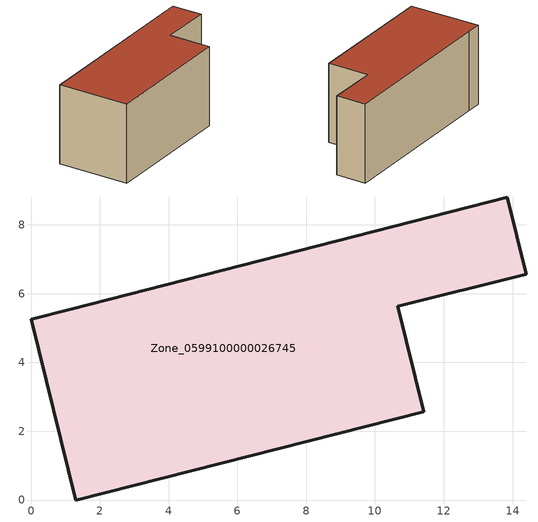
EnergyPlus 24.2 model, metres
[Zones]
Zone_0599100000026745
 floor ground (C_G): 0,5.26 1.16,5.54 13.85,8.81 14.4,6.56 10.66,5.63 11.42,2.57 1.3,0 z0
 wall outside (C_F): 14.4,6.56 13.85,8.81 1.16,5.54 0,5.26 1.3,0 11.42,2.57 10.66,5.63 14.4,6.56 z0:6.01
 roof outside (C_R): 11.42,2.57 10.66,5.63 14.4,6.56 13.85,8.81 1.16,5.54 0,5.26 1.3,0 z6.01
[BUILDING]
Pand.0599100000026745: North Axis=0; Terrain=City; Loads Convergence Tolerance Value=0.04; Temperature Convergence Tolerance Value=0.4; Solar Distribution=FullExterior; Maximum Number of Warmup Days=25; Minimum Number of Warmup Days=1
[Site:Location]
Rotterdam.The.Hague.AP_ZH_NLD Design_Conditions: Latitude=51.96; Longitude=4.45; Time Zone=1; Elevation=-4.5
[SITE:GROUNDTEMPERATURE:BUILDINGSURFACE]
18, 18, 18, 18, 18, 18, 18, 18, 18, 18, 18, 18
[MATERIAL] Thermal Absorptance=0.9; Solar Absorptance=0.7; Visible Absorptance=0.7
Name | Roughness | Thickness | Conductivity | Density | Specific Heat
G.TI.1975-1991 | MediumSmooth | 0.15 | 0.288461 | 540 | 1210
F.TI.1975-1991 | Rough | 0.3 | 0.230769 | 1920 | 840
R.TI.1975-1991 | MediumRough | 0.2 | 0.153846 | 1500 | 1000
[CONSTRUCTION]
C_G: G.TI.1975-1991
C_F: F.TI.1975-1991
C_R: R.TI.1975-1991
[ZONE]
Zone_0599100000026745: Type=1; Multiplier=1; Ceiling Height=Autocalculate; Volume=Autocalculate; Floor Area=autocalculate; Part of Total Floor Area=Yes
[ZONEINFILTRATION:DESIGNFLOWRATE]
Infil_Zone_0599100000026745: Zone or ZoneList or Space or SpaceList=Zone_0599100000026745; Schedule=AlwaysOn; Design Flow Rate Calculation Method=Flow/Area; Flow Rate per Floor Area=0.003; Constant Term Coefficient=1; Temperature Term Coefficient=0; Velocity Term Coefficient=0; Velocity Squared Term Coefficient=0
[HVACTEMPLATE:ZONE:IDEALLOADSAIRSYSTEM]
Zone_0599100000026745: Maximum Heating Supply Air Temperature=50; Minimum Cooling Supply Air Temperature=13; Maximum Heating Supply Air Humidity Ratio=0.0156; Minimum Cooling Supply Air Humidity Ratio=0.0077; Heating Limit=NoLimit; Cooling Limit=NoLimit; Dehumidification Control Type=ConstantSensibleHeatRatio; Cooling Sensible Heat Ratio=0.7; Dehumidification Setpoint=60; Humidification Control Type=None; Humidification Setpoint=30; Outdoor Air Method=None; Outdoor Air Flow Rate per Person=0.00944; Outdoor Air Flow Rate per Zone Floor Area=0; Outdoor Air Flow Rate per Zone=0; Demand Controlled Ventilation Type=None; Outdoor Air Economizer Type=NoEconomizer; Heat Recovery Type=None; Sensible Heat Recovery Effectiveness=0.7; Latent Heat Recovery Effectiveness=0.65
[ZONECONTROL:THERMOSTAT]
ThermostatControl_Zone_0599100000026745: Zone or ZoneList=Zone_0599100000026745; Control Type Schedule=DualSetpointControlType; Control 1=Thermostat_Zone_0599100000026745; Temperature Difference Between Cutout And Setpoint=0
[THERMOSTATSETPOINT:DUALSETPOINT]
Thermostat_Zone_0599100000026745: Heating Setpoint Temperature Schedule=HeatingSetpoint_Zone_0599100000026745; Cooling Setpoint Temperature Schedule=CoolingSetpoint_Zone_0599100000026745
[SCHEDULE:COMPACT]
HeatingSetpoint_Zone_0599100000026745: Through: 12/31, For: AllDays, Until: 24:00, 21
CoolingSetpoint_Zone_0599100000026745: Through: 12/31, For: AllDays, Until: 24:00, 24
DualSetpointControlType: Through: 12/31, For: AllDays, Until: 24:00, 4
AlwaysOn: Through: 12/31, For: AllDays, Until: 24:00, 1
